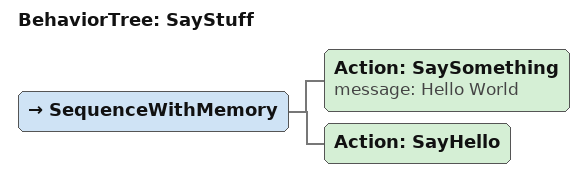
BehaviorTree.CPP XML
<root BTCPP_format="4">

    <BehaviorTree ID="SayStuff">
        <SequenceWithMemory>
            <Action ID="SaySomething" message="Hello World"/>
            <Action ID="SayHello"/>
        </SequenceWithMemory>
    </BehaviorTree>

</root>
